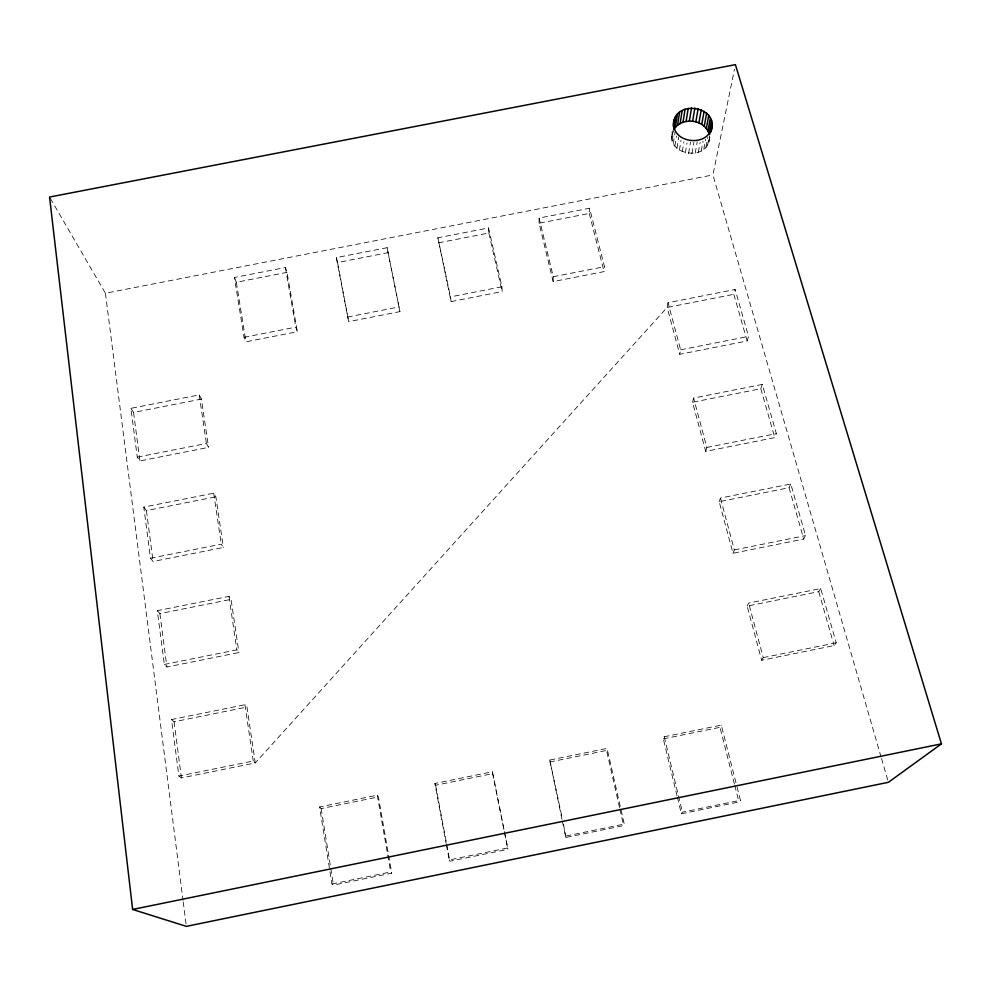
<?xml version="1.0" encoding="UTF-8"?>
<svg xmlns="http://www.w3.org/2000/svg" width="991" height="991" viewBox="0 0 991 991"><rect width="100%" height="100%" fill="white"/><g stroke="black" fill="none" stroke-linecap="round" stroke-linejoin="round"><path stroke-width="0.74" stroke-dasharray="4.96 3.72" d="M539.092 223.223L539.104 218.07L589.595 208.221L604.485 266.69L604.064 271.608L553.151 281.58L539.092 223.223L589.261 213.437L589.595 208.221M709.519 136.51C710.237 162.512 663.945 156.033 672.468 130.862M553.151 281.58L553.251 276.724L539.104 218.07M561.959 819.371L549.77 760.06L607.049 748.391L624.28 824.078L623.649 825.614L565.836 837.469L562.281 820.87M565.836 837.469L563.495 824.103M671.749 138.022L672.827 130.837M672.245 140.833L673.756 130.787M673.298 143.546L675.044 132.088M674.883 146.061L676.432 136.064M676.952 148.316L678.736 136.907M679.43 150.248L681.028 140.276M682.254 151.772L683.889 141.812M685.351 152.862L687.011 142.915M688.596 153.469L690.541 142.109M691.904 153.593L693.898 142.221M667.996 302.701L667.154 307.433L679.702 354.295L747.164 340.966L748.539 336.395L735.124 289.496L667.996 302.701L680.644 349.811L679.702 354.295M695.187 153.209L697.218 141.837M698.321 152.341L700.129 142.382M701.219 151.016L703.065 141.044M703.783 149.269L705.666 139.285M705.964 147.163L707.859 137.167M707.661 144.76L709.296 136.163M708.838 142.122L710.014 136.473M881.098 757.062L712.925 174.924L734.48 69.172M671.824 135.197L672.468 132.435M619.548 807.578L606.554 750.447L607.049 748.391M692.548 402.259L693.589 398.048L762.29 384.421L776.362 433.6L774.764 437.626L705.716 451.388L692.548 402.259L760.803 388.72L762.29 384.421M747.164 340.966L733.848 294.315L735.124 289.496M705.716 451.388L706.843 447.449L693.589 398.048M719.193 501.706L720.432 498.052L790.781 483.992L805.547 535.611L803.713 539.042L732.993 553.251L719.193 501.706L789.059 487.721L790.781 483.992M732.993 553.251L734.343 549.918L720.432 498.052M677.026 795.81L663.313 738.877L664.218 736.747L721.287 725.115L736.313 784.054M747.152 606.096L748.614 603.085L820.697 588.543L836.218 642.8L834.125 645.562L761.658 660.266L747.152 606.096L818.727 591.639L820.697 588.543M734.405 784.067L719.986 727.344L721.287 725.115M761.658 660.266L763.243 657.603L748.614 603.085M677.398 797.309L681.362 813.784L682.415 812.162L740.438 800.27L736.685 785.529M681.362 813.784L738.964 801.979L740.438 800.27M331.973 883.997L390.665 871.969L391.73 873.158L333.471 885.099L331.973 883.997L319.585 806.947L377.286 795.191L378.438 796.925L391.73 873.158M446.421 844.951L449.233 859.953L507.689 847.974L492.378 771.754L434.888 783.46L446.136 843.452M566.047 836.008L624.28 824.078M449.233 859.953L449.864 861.241L507.9 849.349L507.689 847.974M178.888 776.077L181.427 777.923L255.257 762.946L246.994 707.054L244.95 704.737L171.517 719.553L178.888 776.077L253.25 761.001L255.257 762.946L667.154 307.433L733.848 294.315M763.243 657.603L836.218 642.8M319.585 806.947L321.146 808.594L378.438 796.925M434.888 783.46L435.619 785.268L492.7 773.637L492.378 771.754M549.683 762.029L606.554 750.447M663.313 738.877L719.986 727.344M164.333 664.441L236.849 649.873L238.93 652.536L166.909 667.017L164.333 664.441L157.309 610.691L228.958 596.359L231.052 599.369L238.93 652.536M734.343 549.918L805.547 535.611M171.517 719.553L174.082 721.77L246.994 707.054M150.471 558.255L221.253 544.158L223.371 547.478L153.085 561.476L150.471 558.255L143.794 507.082L213.722 493.208L215.877 496.825L223.371 547.478M706.843 447.449L776.362 433.6M157.309 610.691L159.91 613.602L231.052 599.369M137.278 457.124L206.388 443.473L208.568 447.375L139.917 460.939L137.278 457.124L130.911 408.329L199.216 394.901L201.421 399.076L208.568 447.375M680.644 349.811L748.539 336.395M143.794 507.082L146.42 510.6L215.877 496.825M244.046 337.299L295.801 327.166L297.35 331.725L245.929 341.796L244.046 337.299L234.421 277.455L285.408 267.52L287.006 272.376L297.35 331.725M347.457 317.046L399.039 306.937L387.134 247.688L336.321 257.598L348.671 321.654L399.918 311.62L399.039 306.937M451.078 301.586L450.521 296.854L501.929 286.783L488.526 227.93L437.873 237.803L451.078 301.586L502.164 291.577L501.929 286.783M553.251 276.724L604.485 266.69M130.911 408.329L133.562 412.429L201.421 399.076M50.33 198.386L105.418 293.249L712.925 174.924M234.421 277.455L236.341 282.262L287.006 272.376M336.321 257.598L337.584 262.516L388.088 252.668L399.918 311.62M438.505 242.832L488.836 233.021L488.526 227.93M881.532 758.549L888.394 782.308M760.803 388.72L774.764 437.626M789.059 487.721L803.713 539.042M818.727 591.639L834.125 645.562M589.261 213.437L604.064 271.608M734.789 785.553L738.964 801.979M664.218 736.747L682.415 812.162M488.836 233.021L502.164 291.577M619.895 809.077L623.649 825.614M437.873 237.803L450.521 296.854M549.77 760.06L562.219 818.145M492.7 773.637L507.9 849.349M387.134 247.688L388.088 252.668M337.584 262.516L348.671 321.654M435.619 785.268L446.445 843.007M446.73 844.53L449.864 861.241M285.408 267.52L295.801 327.166M377.286 795.191L390.665 871.969M236.341 282.262L245.929 341.796M321.146 808.594L333.471 885.099M199.216 394.901L206.388 443.473M213.722 493.208L221.253 544.158M228.958 596.359L236.849 649.873M244.95 704.737L253.25 761.001M133.562 412.429L139.917 460.939M146.42 510.6L153.085 561.476M159.91 613.602L166.909 667.017M174.082 721.77L181.427 777.923M105.418 293.249L183.013 900.299M183.211 901.835L186.345 926.362"/><path stroke-width="1.49" d="M710.77 132.076C721.374 106.248 673.632 98.159 673.335 125.101M673.756 122.215C671.663 143.906 708.949 147.709 711.947 126.402M673.335 126.65L674.413 119.416M675.627 116.777L673.669 129.821C681.424 116.628 704.477 118.92 708.999 133.698L711.476 120.691M675.379 127.43L677.361 114.361M677.547 125.349L679.566 112.256M680.111 123.627L682.167 110.509M682.997 122.314L685.091 109.183M686.106 121.459L688.237 108.329M689.352 121.088L691.532 107.945M692.635 121.199L694.864 108.056M695.868 121.794L698.135 108.663M698.928 122.859L701.256 109.741M701.752 124.371L704.118 111.252M704.242 126.266L706.645 113.172M706.31 128.508L708.751 115.439M707.921 131.01L710.374 117.966M709.581 134.726L710.126 131.865M710.349 132.187L711.996 123.528M941.45 743.857L888.394 782.308L186.345 926.362L132.621 909.453L49.55 197.048L735.409 64.638L941.45 743.857L132.621 909.453"/></g></svg>
